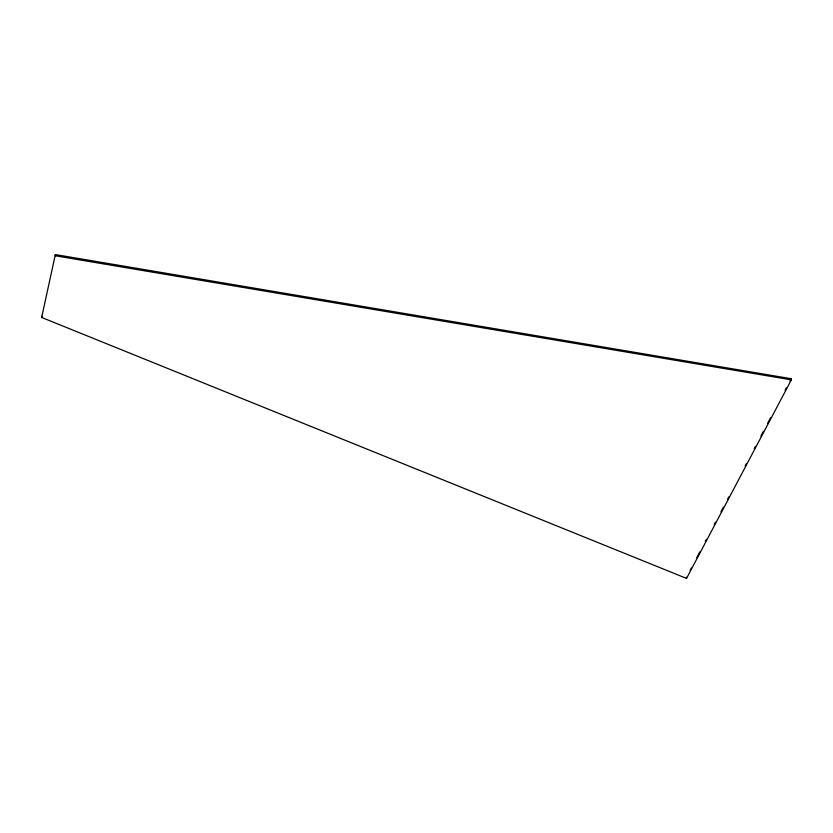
<?xml version="1.0" encoding="UTF-8"?>
<svg xmlns="http://www.w3.org/2000/svg" width="833" height="833" viewBox="0 0 833 833"><rect width="100%" height="100%" fill="white"/><g stroke="black" fill="none" stroke-linecap="round" stroke-linejoin="round"><path stroke-width="1.25" d="M791.35 379.848L791.142 378.713L55.353 254.586L55.155 255.752L791.35 379.848L686.538 578.414L41.65 317.456L41.869 316.176M41.65 317.456L55.353 254.586M690.078 570.324L691.286 568.023M696.732 557.704L699.751 551.967M705.207 541.637L706.415 539.347M714.277 524.426L715.495 522.135M720.941 511.806L723.356 507.214M727.594 499.186L728.802 496.895M745.15 465.918L746.358 463.617M754.229 448.706L755.437 446.405M760.883 436.086L763.299 431.494M767.537 423.466L770.567 417.729M785.092 390.188L786.3 387.897M789.934 381.014L791.142 378.713M686.444 577.207L686.538 578.414"/></g></svg>
